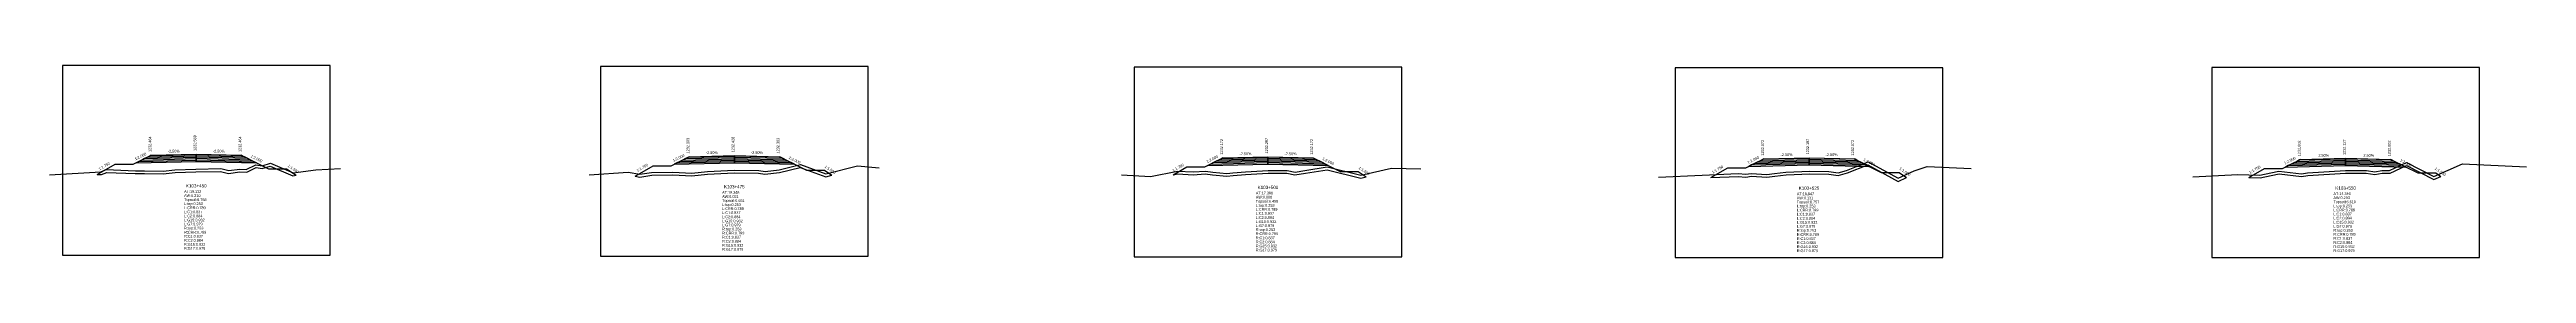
# Model space of a CAD drawing. Extents: x -7 to 78429, y 1189 to 1262.
# Drawn here: x 42942.4 to 43217.3, y 1221.1 to 1242.4 of the extents above; entities that cross this region are included whole.
import ezdxf
from ezdxf.enums import TextEntityAlignment as Align

# ---------------------------------------------------------------- set-up
doc = ezdxf.new("R2010")
doc.units = 0

msp = doc.modelspace()

# ---------------------------------------------------------------- linework, layer by layer
at = {"layer": 'A4_BORDER', "color": 7}
for points in [[(42943.877, 1221.402), (42973.577, 1221.402), (42973.577, 1242.402), (42943.877, 1242.402), (42943.877, 1221.402)], [(43003.591, 1221.301), (43033.291, 1221.301), (43033.291, 1242.301), (43003.591, 1242.301), (43003.591, 1221.301)], [(43062.815, 1221.228), (43092.515, 1221.228), (43092.515, 1242.228), (43062.815, 1242.228), (43062.815, 1221.228)], [(43122.859, 1221.146), (43152.559, 1221.146), (43152.559, 1242.146), (43122.859, 1242.146), (43122.859, 1221.146)], [(43182.409, 1221.161), (43212.109, 1221.161), (43212.109, 1242.161), (43182.409, 1242.161), (43182.409, 1221.161)]]:
    msp.add_lwpolyline(points, dxfattribs=at)
at = {"layer": 'CLEAR_GROUND', "color": 8}
for points in [[(42947.725, 1230.32), (42948.211, 1230.35), (42948.788, 1230.57), (42951.96, 1230.438), (42952.977, 1230.446), (42955.048, 1230.404), (42956.378, 1230.552), (42958.685, 1230.638), (42961.432, 1230.681), (42962.313, 1230.458), (42963.564, 1230.618), (42964.324, 1230.588), (42965.378, 1231.109), (42966.049, 1231.005), (42966.937, 1231.275), (42969.438, 1230.205), (42969.795, 1230.252)], [(43007.425, 1230.151), (43007.95, 1230.059), (43009.279, 1230.267), (43011.598, 1230.286), (43013.718, 1230.181), (43015.47, 1230.378), (43018.423, 1230.504), (43021.128, 1230.496), (43021.837, 1230.371), (43023.46, 1230.561), (43025.755, 1231.119), (43028.577, 1230.083), (43029.262, 1230.256)], [(43067.125, 1230.292), (43067.652, 1230.392), (43069.351, 1230.316), (43070.704, 1230.402), (43071.494, 1230.29), (43073.102, 1230.144), (43073.798, 1230.212), (43075.175, 1230.348), (43077.674, 1230.487), (43079.76, 1230.475), (43080.661, 1230.297), (43081.813, 1230.469), (43084.22, 1230.866), (43087.987, 1229.944), (43088.555, 1230.078)], [(43126.825, 1229.996), (43129.853, 1230.13), (43130.695, 1230.056), (43131.309, 1230.133), (43133.044, 1230.033), (43133.898, 1230.15), (43135.176, 1230.287), (43137.796, 1230.401), (43139.904, 1230.356), (43140.951, 1230.227), (43141.967, 1230.509), (43144.237, 1231.401), (43147.601, 1229.576), (43148.536, 1230.021)], [(43186.525, 1230.011), (43187.773, 1229.973), (43189.714, 1230.361), (43189.88, 1230.396), (43192.369, 1230.106), (43193.06, 1230.21), (43197.253, 1230.484), (43199.546, 1230.479), (43200.498, 1230.326), (43201.323, 1230.482), (43202.191, 1230.485), (43204.008, 1231.318), (43207.049, 1229.776), (43207.827, 1230.123)]]:
    msp.add_lwpolyline(points, dxfattribs=at)
at = {"layer": 'DESIGN_ROAD_TRIMMED', "color": 1}
for points in [[(42947.725, 1230.32), (42949.727, 1231.464), (42951.727, 1231.464), (42953.727, 1232.464), (42953.727, 1232.464), (42953.622, 1232.411), (42953.622, 1232.411), (42953.306, 1232.253), (42953.306, 1232.253), (42952.99, 1232.096), (42952.99, 1232.096), (42952.674, 1231.938), (42952.674, 1231.938), (42952.358, 1231.78), (42952.358, 1231.78), (42952.043, 1231.622), (42958.727, 1231.789), (42958.727, 1231.939), (42958.727, 1231.939), (42958.727, 1232.089), (42958.727, 1232.089), (42958.727, 1232.239), (42958.727, 1232.239), (42958.727, 1232.389), (42958.727, 1232.389), (42958.727, 1232.539), (42958.727, 1232.539), (42958.727, 1232.589), (42958.727, 1232.589), (42958.727, 1232.589), (42958.727, 1232.589), (42958.727, 1232.589), (42958.727, 1232.539), (42958.727, 1232.539), (42958.727, 1232.389), (42958.727, 1232.389), (42958.727, 1232.239), (42958.727, 1232.239), (42958.727, 1232.089), (42958.727, 1232.089), (42958.727, 1231.939), (42958.727, 1231.939), (42958.727, 1231.789), (42965.411, 1231.622), (42965.095, 1231.78), (42965.095, 1231.78), (42964.779, 1231.938), (42964.779, 1231.938), (42964.464, 1232.096), (42964.464, 1232.096), (42964.148, 1232.253), (42964.148, 1232.253), (42963.832, 1232.411), (42963.832, 1232.411), (42963.727, 1232.464), (42963.727, 1232.464), (42966.727, 1230.964), (42968.727, 1230.964), (42969.795, 1230.252)], [(43007.425, 1230.151), (43009.441, 1231.303), (43011.441, 1231.303), (43013.441, 1232.303), (43013.441, 1232.303), (43013.336, 1232.25), (43013.336, 1232.25), (43013.02, 1232.092), (43013.02, 1232.092), (43012.704, 1231.935), (43012.704, 1231.935), (43012.388, 1231.777), (43012.388, 1231.777), (43012.073, 1231.619), (43012.073, 1231.619), (43011.757, 1231.461), (43018.441, 1231.628), (43018.441, 1231.778), (43018.441, 1231.778), (43018.441, 1231.928), (43018.441, 1231.928), (43018.441, 1232.078), (43018.441, 1232.078), (43018.441, 1232.228), (43018.441, 1232.228), (43018.441, 1232.378), (43018.441, 1232.378), (43018.441, 1232.428), (43018.441, 1232.428), (43018.441, 1232.428), (43018.441, 1232.428), (43018.441, 1232.428), (43018.441, 1232.378), (43018.441, 1232.378), (43018.441, 1232.228), (43018.441, 1232.228), (43018.441, 1232.078), (43018.441, 1232.078), (43018.441, 1231.928), (43018.441, 1231.928), (43018.441, 1231.778), (43018.441, 1231.778), (43018.441, 1231.628), (43025.125, 1231.461), (43024.81, 1231.619), (43024.81, 1231.619), (43024.494, 1231.777), (43024.494, 1231.777), (43024.178, 1231.935), (43024.178, 1231.935), (43023.862, 1232.092), (43023.862, 1232.092), (43023.546, 1232.25), (43023.546, 1232.25), (43023.441, 1232.303), (43023.441, 1232.303), (43026.441, 1230.803), (43028.441, 1230.803), (43029.262, 1230.256)], [(43067.125, 1230.292), (43068.665, 1231.172), (43070.665, 1231.172), (43072.665, 1232.172), (43072.665, 1232.172), (43072.56, 1232.119), (43072.56, 1232.119), (43072.244, 1231.961), (43072.244, 1231.961), (43071.928, 1231.804), (43071.928, 1231.804), (43071.612, 1231.646), (43071.612, 1231.646), (43071.297, 1231.488), (43071.297, 1231.488), (43070.981, 1231.33), (43077.665, 1231.497), (43077.665, 1231.647), (43077.665, 1231.647), (43077.665, 1231.797), (43077.665, 1231.797), (43077.665, 1231.947), (43077.665, 1231.947), (43077.665, 1232.097), (43077.665, 1232.097), (43077.665, 1232.247), (43077.665, 1232.247), (43077.665, 1232.297), (43077.665, 1232.297), (43077.665, 1232.297), (43077.665, 1232.297), (43077.665, 1232.297), (43077.665, 1232.247), (43077.665, 1232.247), (43077.665, 1232.097), (43077.665, 1232.097), (43077.665, 1231.947), (43077.665, 1231.947), (43077.665, 1231.797), (43077.665, 1231.797), (43077.665, 1231.647), (43077.665, 1231.647), (43077.665, 1231.497), (43084.349, 1231.33), (43084.033, 1231.488), (43084.033, 1231.488), (43083.718, 1231.646), (43083.718, 1231.646), (43083.402, 1231.804), (43083.402, 1231.804), (43083.086, 1231.961), (43083.086, 1231.961), (43082.77, 1232.119), (43082.77, 1232.119), (43082.665, 1232.172), (43082.665, 1232.172), (43085.665, 1230.672), (43087.665, 1230.672), (43088.555, 1230.078)], [(43126.825, 1229.996), (43128.709, 1231.072), (43130.709, 1231.072), (43132.709, 1232.072), (43132.709, 1232.072), (43132.604, 1232.019), (43132.604, 1232.019), (43132.288, 1231.861), (43132.288, 1231.861), (43131.972, 1231.704), (43131.972, 1231.704), (43131.656, 1231.546), (43131.656, 1231.546), (43131.34, 1231.388), (43131.34, 1231.388), (43131.025, 1231.23), (43137.709, 1231.397), (43137.709, 1231.547), (43137.709, 1231.547), (43137.709, 1231.697), (43137.709, 1231.697), (43137.709, 1231.847), (43137.709, 1231.847), (43137.709, 1231.997), (43137.709, 1231.997), (43137.709, 1232.147), (43137.709, 1232.147), (43137.709, 1232.197), (43137.709, 1232.197), (43137.709, 1232.197), (43137.709, 1232.197), (43137.709, 1232.197), (43137.709, 1232.147), (43137.709, 1232.147), (43137.709, 1231.997), (43137.709, 1231.997), (43137.709, 1231.847), (43137.709, 1231.847), (43137.709, 1231.697), (43137.709, 1231.697), (43137.709, 1231.547), (43137.709, 1231.547), (43137.709, 1231.397), (43144.393, 1231.23), (43144.077, 1231.388), (43144.077, 1231.388), (43143.761, 1231.546), (43143.761, 1231.546), (43143.446, 1231.704), (43143.446, 1231.704), (43143.13, 1231.861), (43143.13, 1231.861), (43142.814, 1232.019), (43142.814, 1232.019), (43142.709, 1232.072), (43142.709, 1232.072), (43145.709, 1230.572), (43147.709, 1230.572), (43148.536, 1230.021)], [(43186.525, 1230.011), (43188.259, 1231.002), (43190.259, 1231.002), (43192.259, 1232.002), (43192.259, 1232.002), (43192.154, 1231.949), (43192.154, 1231.949), (43191.838, 1231.791), (43191.838, 1231.791), (43191.522, 1231.634), (43191.522, 1231.634), (43191.206, 1231.476), (43191.206, 1231.476), (43190.89, 1231.318), (43190.89, 1231.318), (43190.575, 1231.16), (43197.259, 1231.327), (43197.259, 1231.477), (43197.259, 1231.477), (43197.259, 1231.627), (43197.259, 1231.627), (43197.259, 1231.777), (43197.259, 1231.777), (43197.259, 1231.927), (43197.259, 1231.927), (43197.259, 1232.077), (43197.259, 1232.077), (43197.259, 1232.127), (43197.259, 1232.127), (43197.259, 1232.127), (43197.259, 1232.127), (43197.259, 1232.127), (43197.259, 1232.077), (43197.259, 1232.077), (43197.259, 1231.927), (43197.259, 1231.927), (43197.259, 1231.777), (43197.259, 1231.777), (43197.259, 1231.627), (43197.259, 1231.627), (43197.259, 1231.477), (43197.259, 1231.477), (43197.259, 1231.327), (43203.943, 1231.16), (43203.627, 1231.318), (43203.627, 1231.318), (43203.311, 1231.476), (43203.311, 1231.476), (43202.996, 1231.634), (43202.996, 1231.634), (43202.68, 1231.791), (43202.68, 1231.791), (43202.364, 1231.949), (43202.364, 1231.949), (43202.259, 1232.002), (43202.259, 1232.002), (43205.259, 1230.502), (43207.259, 1230.502), (43207.827, 1230.123)]]:
    msp.add_lwpolyline(points, dxfattribs=at)
at = {"layer": 'FINISHED_ROAD', "color": 2}
for points in [[(42949.727, 1231.464), (42951.727, 1231.464), (42953.727, 1232.464), (42953.727, 1232.464), (42958.727, 1232.589), (42963.727, 1232.464), (42963.727, 1232.464), (42966.727, 1230.964), (42968.727, 1230.964)], [(43009.441, 1231.303), (43011.441, 1231.303), (43013.441, 1232.303), (43013.441, 1232.303), (43018.441, 1232.428), (43023.441, 1232.303), (43023.441, 1232.303), (43026.441, 1230.803), (43028.441, 1230.803)], [(43068.665, 1231.172), (43070.665, 1231.172), (43072.665, 1232.172), (43072.665, 1232.172), (43077.665, 1232.297), (43082.665, 1232.172), (43082.665, 1232.172), (43085.665, 1230.672), (43087.665, 1230.672)], [(43128.709, 1231.072), (43130.709, 1231.072), (43132.709, 1232.072), (43132.709, 1232.072), (43137.709, 1232.197), (43142.709, 1232.072), (43142.709, 1232.072), (43145.709, 1230.572), (43147.709, 1230.572)], [(43188.259, 1231.002), (43190.259, 1231.002), (43192.259, 1232.002), (43192.259, 1232.002), (43197.259, 1232.127), (43202.259, 1232.002), (43202.259, 1232.002), (43205.259, 1230.502), (43207.259, 1230.502)]]:
    msp.add_lwpolyline(points, dxfattribs=at)
at = {"layer": 'LAYER_0', "color": 4}
for points in [[(42953.727, 1232.464), (42953.622, 1232.411), (42958.727, 1232.539), (42958.727, 1232.589)], [(43013.441, 1232.303), (43013.336, 1232.25), (43018.441, 1232.378), (43018.441, 1232.428)], [(43072.665, 1232.172), (43072.56, 1232.119), (43077.665, 1232.247), (43077.665, 1232.297)], [(43132.709, 1232.072), (43132.604, 1232.019), (43137.709, 1232.147), (43137.709, 1232.197)], [(43192.259, 1232.002), (43192.154, 1231.949), (43197.259, 1232.077), (43197.259, 1232.127)]]:
    msp.add_lwpolyline(points, dxfattribs=at)
at = {"layer": 'LAYER_1', "color": 4}
for points in [[(42953.622, 1232.411), (42953.306, 1232.253), (42958.727, 1232.389), (42958.727, 1232.539)], [(43013.336, 1232.25), (43013.02, 1232.092), (43018.441, 1232.228), (43018.441, 1232.378)], [(43072.56, 1232.119), (43072.244, 1231.961), (43077.665, 1232.097), (43077.665, 1232.247)], [(43132.604, 1232.019), (43132.288, 1231.861), (43137.709, 1231.997), (43137.709, 1232.147)], [(43192.154, 1231.949), (43191.838, 1231.791), (43197.259, 1231.927), (43197.259, 1232.077)]]:
    msp.add_lwpolyline(points, dxfattribs=at)
at = {"layer": 'LAYER_10', "color": 6}
for points in [[(42964.779, 1231.938), (42965.095, 1231.78), (42958.727, 1231.939), (42958.727, 1232.089)], [(43024.494, 1231.777), (43024.81, 1231.619), (43018.441, 1231.778), (43018.441, 1231.928)], [(43083.718, 1231.646), (43084.033, 1231.488), (43077.665, 1231.647), (43077.665, 1231.797)], [(43143.761, 1231.546), (43144.077, 1231.388), (43137.709, 1231.547), (43137.709, 1231.697)], [(43203.311, 1231.476), (43203.627, 1231.318), (43197.259, 1231.477), (43197.259, 1231.627)]]:
    msp.add_lwpolyline(points, dxfattribs=at)
at = {"layer": 'LAYER_11', "color": 6}
for points in [[(42965.095, 1231.78), (42965.411, 1231.622), (42958.727, 1231.789), (42958.727, 1231.939)], [(43024.81, 1231.619), (43025.125, 1231.461), (43018.441, 1231.628), (43018.441, 1231.778)], [(43084.033, 1231.488), (43084.349, 1231.33), (43077.665, 1231.497), (43077.665, 1231.647)], [(43144.077, 1231.388), (43144.393, 1231.23), (43137.709, 1231.397), (43137.709, 1231.547)], [(43203.627, 1231.318), (43203.943, 1231.16), (43197.259, 1231.327), (43197.259, 1231.477)]]:
    msp.add_lwpolyline(points, dxfattribs=at)
at = {"layer": 'LAYER_2', "color": 4}
for points in [[(42953.306, 1232.253), (42952.99, 1232.096), (42958.727, 1232.239), (42958.727, 1232.389)], [(43013.02, 1232.092), (43012.704, 1231.935), (43018.441, 1232.078), (43018.441, 1232.228)], [(43072.244, 1231.961), (43071.928, 1231.804), (43077.665, 1231.947), (43077.665, 1232.097)], [(43132.288, 1231.861), (43131.972, 1231.704), (43137.709, 1231.847), (43137.709, 1231.997)], [(43191.838, 1231.791), (43191.522, 1231.634), (43197.259, 1231.777), (43197.259, 1231.927)]]:
    msp.add_lwpolyline(points, dxfattribs=at)
at = {"layer": 'LAYER_3', "color": 4}
for points in [[(42952.99, 1232.096), (42952.674, 1231.938), (42958.727, 1232.089), (42958.727, 1232.239)], [(43012.704, 1231.935), (43012.388, 1231.777), (43018.441, 1231.928), (43018.441, 1232.078)], [(43071.928, 1231.804), (43071.612, 1231.646), (43077.665, 1231.797), (43077.665, 1231.947)], [(43131.972, 1231.704), (43131.656, 1231.546), (43137.709, 1231.697), (43137.709, 1231.847)], [(43191.522, 1231.634), (43191.206, 1231.476), (43197.259, 1231.627), (43197.259, 1231.777)]]:
    msp.add_lwpolyline(points, dxfattribs=at)
at = {"layer": 'LAYER_4', "color": 4}
for points in [[(42952.674, 1231.938), (42952.358, 1231.78), (42958.727, 1231.939), (42958.727, 1232.089)], [(43012.388, 1231.777), (43012.073, 1231.619), (43018.441, 1231.778), (43018.441, 1231.928)], [(43071.612, 1231.646), (43071.297, 1231.488), (43077.665, 1231.647), (43077.665, 1231.797)], [(43131.656, 1231.546), (43131.34, 1231.388), (43137.709, 1231.547), (43137.709, 1231.697)], [(43191.206, 1231.476), (43190.89, 1231.318), (43197.259, 1231.477), (43197.259, 1231.627)]]:
    msp.add_lwpolyline(points, dxfattribs=at)
at = {"layer": 'LAYER_5', "color": 4}
for points in [[(42952.358, 1231.78), (42952.043, 1231.622), (42958.727, 1231.789), (42958.727, 1231.939)], [(43012.073, 1231.619), (43011.757, 1231.461), (43018.441, 1231.628), (43018.441, 1231.778)], [(43071.297, 1231.488), (43070.981, 1231.33), (43077.665, 1231.497), (43077.665, 1231.647)], [(43131.34, 1231.388), (43131.025, 1231.23), (43137.709, 1231.397), (43137.709, 1231.547)], [(43190.89, 1231.318), (43190.575, 1231.16), (43197.259, 1231.327), (43197.259, 1231.477)]]:
    msp.add_lwpolyline(points, dxfattribs=at)
at = {"layer": 'LAYER_6', "color": 6}
for points in [[(42963.727, 1232.464), (42963.832, 1232.411), (42958.727, 1232.539), (42958.727, 1232.589)], [(43023.441, 1232.303), (43023.546, 1232.25), (43018.441, 1232.378), (43018.441, 1232.428)], [(43082.665, 1232.172), (43082.77, 1232.119), (43077.665, 1232.247), (43077.665, 1232.297)], [(43142.709, 1232.072), (43142.814, 1232.019), (43137.709, 1232.147), (43137.709, 1232.197)], [(43202.259, 1232.002), (43202.364, 1231.949), (43197.259, 1232.077), (43197.259, 1232.127)]]:
    msp.add_lwpolyline(points, dxfattribs=at)
at = {"layer": 'LAYER_7', "color": 6}
for points in [[(42963.832, 1232.411), (42964.148, 1232.253), (42958.727, 1232.389), (42958.727, 1232.539)], [(43023.546, 1232.25), (43023.862, 1232.092), (43018.441, 1232.228), (43018.441, 1232.378)], [(43082.77, 1232.119), (43083.086, 1231.961), (43077.665, 1232.097), (43077.665, 1232.247)], [(43142.814, 1232.019), (43143.13, 1231.861), (43137.709, 1231.997), (43137.709, 1232.147)], [(43202.364, 1231.949), (43202.68, 1231.791), (43197.259, 1231.927), (43197.259, 1232.077)]]:
    msp.add_lwpolyline(points, dxfattribs=at)
at = {"layer": 'LAYER_8', "color": 6}
for points in [[(42964.148, 1232.253), (42964.464, 1232.096), (42958.727, 1232.239), (42958.727, 1232.389)], [(43023.862, 1232.092), (43024.178, 1231.935), (43018.441, 1232.078), (43018.441, 1232.228)], [(43083.086, 1231.961), (43083.402, 1231.804), (43077.665, 1231.947), (43077.665, 1232.097)], [(43143.13, 1231.861), (43143.446, 1231.704), (43137.709, 1231.847), (43137.709, 1231.997)], [(43202.68, 1231.791), (43202.996, 1231.634), (43197.259, 1231.777), (43197.259, 1231.927)]]:
    msp.add_lwpolyline(points, dxfattribs=at)
at = {"layer": 'LAYER_9', "color": 6}
for points in [[(42964.464, 1232.096), (42964.779, 1231.938), (42958.727, 1232.089), (42958.727, 1232.239)], [(43024.178, 1231.935), (43024.494, 1231.777), (43018.441, 1231.928), (43018.441, 1232.078)], [(43083.402, 1231.804), (43083.718, 1231.646), (43077.665, 1231.797), (43077.665, 1231.947)], [(43143.446, 1231.704), (43143.761, 1231.546), (43137.709, 1231.697), (43137.709, 1231.847)], [(43202.996, 1231.634), (43203.311, 1231.476), (43197.259, 1231.627), (43197.259, 1231.777)]]:
    msp.add_lwpolyline(points, dxfattribs=at)
at = {"layer": 'NATURAL_GROUND', "color": 3}
for points in [[(42942.442, 1230.299), (42948.147, 1230.647), (42948.739, 1230.872), (42951.965, 1230.738), (42952.979, 1230.746), (42955.035, 1230.704), (42956.356, 1230.851), (42958.677, 1230.938), (42961.467, 1230.982), (42962.332, 1230.763), (42963.551, 1230.919), (42964.26, 1230.891), (42965.33, 1231.419), (42966.027, 1231.312), (42966.954, 1231.594), (42969.481, 1230.513), (42971.977, 1230.839), (42974.747, 1230.992)], [(43121.013, 1230.034), (43125.856, 1230.253), (43129.86, 1230.43), (43130.69, 1230.358), (43131.299, 1230.434), (43133.032, 1230.334), (43133.862, 1230.447), (43135.154, 1230.587), (43137.793, 1230.701), (43139.926, 1230.656), (43140.929, 1230.532), (43141.872, 1230.794), (43144.258, 1231.731), (43147.61, 1229.913), (43149.365, 1230.747), (43150.804, 1231.22), (43155.7, 1230.999)], [(43180.296, 1230.093), (43185.307, 1230.349), (43187.748, 1230.274), (43189.654, 1230.655), (43189.866, 1230.699), (43192.364, 1230.409), (43193.028, 1230.508), (43197.244, 1230.784), (43199.57, 1230.779), (43200.494, 1230.63), (43201.295, 1230.782), (43202.125, 1230.785), (43204.015, 1231.651), (43207.057, 1230.108), (43210.221, 1231.521), (43217.331, 1231.202)], [(43002.343, 1230.317), (43006.664, 1230.589), (43007.953, 1230.363), (43009.254, 1230.567), (43011.604, 1230.586), (43013.709, 1230.482), (43015.447, 1230.677), (43018.417, 1230.804), (43021.155, 1230.796), (43021.846, 1230.674), (43023.407, 1230.857), (43025.773, 1231.432), (43028.593, 1230.397), (43032.128, 1231.287), (43034.508, 1231.072)], [(43061.4, 1230.297), (43064.609, 1230.12), (43067.631, 1230.693), (43069.348, 1230.616), (43070.716, 1230.703), (43071.529, 1230.589), (43073.101, 1230.445), (43073.769, 1230.51), (43075.152, 1230.648), (43077.667, 1230.787), (43079.79, 1230.775), (43080.668, 1230.602), (43081.767, 1230.766), (43084.232, 1231.172), (43087.988, 1230.253), (43091.366, 1231.05), (43094.641, 1230.965)]]:
    msp.add_lwpolyline(points, dxfattribs=at)
at = {"layer": 'STRUCTURE_LEFT', "color": 4}
for points in [[(42953.727, 1232.464), (42953.622, 1232.411), (42953.622, 1232.411), (42953.306, 1232.253), (42953.306, 1232.253), (42952.99, 1232.096), (42952.99, 1232.096), (42952.674, 1231.938), (42952.674, 1231.938), (42952.358, 1231.78), (42952.358, 1231.78), (42952.043, 1231.622), (42958.727, 1231.789), (42958.727, 1231.939), (42958.727, 1231.939), (42958.727, 1232.089), (42958.727, 1232.089), (42958.727, 1232.239), (42958.727, 1232.239), (42958.727, 1232.389), (42958.727, 1232.389), (42958.727, 1232.539), (42958.727, 1232.539), (42958.727, 1232.589), (42958.727, 1232.589)], [(43013.441, 1232.303), (43013.336, 1232.25), (43013.336, 1232.25), (43013.02, 1232.092), (43013.02, 1232.092), (43012.704, 1231.935), (43012.704, 1231.935), (43012.388, 1231.777), (43012.388, 1231.777), (43012.073, 1231.619), (43012.073, 1231.619), (43011.757, 1231.461), (43018.441, 1231.628), (43018.441, 1231.778), (43018.441, 1231.778), (43018.441, 1231.928), (43018.441, 1231.928), (43018.441, 1232.078), (43018.441, 1232.078), (43018.441, 1232.228), (43018.441, 1232.228), (43018.441, 1232.378), (43018.441, 1232.378), (43018.441, 1232.428), (43018.441, 1232.428)], [(43072.665, 1232.172), (43072.56, 1232.119), (43072.56, 1232.119), (43072.244, 1231.961), (43072.244, 1231.961), (43071.928, 1231.804), (43071.928, 1231.804), (43071.612, 1231.646), (43071.612, 1231.646), (43071.297, 1231.488), (43071.297, 1231.488), (43070.981, 1231.33), (43077.665, 1231.497), (43077.665, 1231.647), (43077.665, 1231.647), (43077.665, 1231.797), (43077.665, 1231.797), (43077.665, 1231.947), (43077.665, 1231.947), (43077.665, 1232.097), (43077.665, 1232.097), (43077.665, 1232.247), (43077.665, 1232.247), (43077.665, 1232.297), (43077.665, 1232.297)], [(43132.709, 1232.072), (43132.604, 1232.019), (43132.604, 1232.019), (43132.288, 1231.861), (43132.288, 1231.861), (43131.972, 1231.704), (43131.972, 1231.704), (43131.656, 1231.546), (43131.656, 1231.546), (43131.34, 1231.388), (43131.34, 1231.388), (43131.025, 1231.23), (43137.709, 1231.397), (43137.709, 1231.547), (43137.709, 1231.547), (43137.709, 1231.697), (43137.709, 1231.697), (43137.709, 1231.847), (43137.709, 1231.847), (43137.709, 1231.997), (43137.709, 1231.997), (43137.709, 1232.147), (43137.709, 1232.147), (43137.709, 1232.197), (43137.709, 1232.197)], [(43192.259, 1232.002), (43192.154, 1231.949), (43192.154, 1231.949), (43191.838, 1231.791), (43191.838, 1231.791), (43191.522, 1231.634), (43191.522, 1231.634), (43191.206, 1231.476), (43191.206, 1231.476), (43190.89, 1231.318), (43190.89, 1231.318), (43190.575, 1231.16), (43197.259, 1231.327), (43197.259, 1231.477), (43197.259, 1231.477), (43197.259, 1231.627), (43197.259, 1231.627), (43197.259, 1231.777), (43197.259, 1231.777), (43197.259, 1231.927), (43197.259, 1231.927), (43197.259, 1232.077), (43197.259, 1232.077), (43197.259, 1232.127), (43197.259, 1232.127)]]:
    msp.add_lwpolyline(points, dxfattribs=at)
at = {"layer": 'STRUCTURE_RIGHT', "color": 6}
for points in [[(42958.727, 1232.589), (42958.727, 1232.589), (42958.727, 1232.539), (42958.727, 1232.539), (42958.727, 1232.389), (42958.727, 1232.389), (42958.727, 1232.239), (42958.727, 1232.239), (42958.727, 1232.089), (42958.727, 1232.089), (42958.727, 1231.939), (42958.727, 1231.939), (42958.727, 1231.789), (42965.411, 1231.622), (42965.095, 1231.78), (42965.095, 1231.78), (42964.779, 1231.938), (42964.779, 1231.938), (42964.464, 1232.096), (42964.464, 1232.096), (42964.148, 1232.253), (42964.148, 1232.253), (42963.832, 1232.411), (42963.832, 1232.411), (42963.727, 1232.464)], [(43018.441, 1232.428), (43018.441, 1232.428), (43018.441, 1232.378), (43018.441, 1232.378), (43018.441, 1232.228), (43018.441, 1232.228), (43018.441, 1232.078), (43018.441, 1232.078), (43018.441, 1231.928), (43018.441, 1231.928), (43018.441, 1231.778), (43018.441, 1231.778), (43018.441, 1231.628), (43025.125, 1231.461), (43024.81, 1231.619), (43024.81, 1231.619), (43024.494, 1231.777), (43024.494, 1231.777), (43024.178, 1231.935), (43024.178, 1231.935), (43023.862, 1232.092), (43023.862, 1232.092), (43023.546, 1232.25), (43023.546, 1232.25), (43023.441, 1232.303)], [(43077.665, 1232.297), (43077.665, 1232.297), (43077.665, 1232.247), (43077.665, 1232.247), (43077.665, 1232.097), (43077.665, 1232.097), (43077.665, 1231.947), (43077.665, 1231.947), (43077.665, 1231.797), (43077.665, 1231.797), (43077.665, 1231.647), (43077.665, 1231.647), (43077.665, 1231.497), (43084.349, 1231.33), (43084.033, 1231.488), (43084.033, 1231.488), (43083.718, 1231.646), (43083.718, 1231.646), (43083.402, 1231.804), (43083.402, 1231.804), (43083.086, 1231.961), (43083.086, 1231.961), (43082.77, 1232.119), (43082.77, 1232.119), (43082.665, 1232.172)], [(43137.709, 1232.197), (43137.709, 1232.197), (43137.709, 1232.147), (43137.709, 1232.147), (43137.709, 1231.997), (43137.709, 1231.997), (43137.709, 1231.847), (43137.709, 1231.847), (43137.709, 1231.697), (43137.709, 1231.697), (43137.709, 1231.547), (43137.709, 1231.547), (43137.709, 1231.397), (43144.393, 1231.23), (43144.077, 1231.388), (43144.077, 1231.388), (43143.761, 1231.546), (43143.761, 1231.546), (43143.446, 1231.704), (43143.446, 1231.704), (43143.13, 1231.861), (43143.13, 1231.861), (43142.814, 1232.019), (43142.814, 1232.019), (43142.709, 1232.072)], [(43197.259, 1232.127), (43197.259, 1232.127), (43197.259, 1232.077), (43197.259, 1232.077), (43197.259, 1231.927), (43197.259, 1231.927), (43197.259, 1231.777), (43197.259, 1231.777), (43197.259, 1231.627), (43197.259, 1231.627), (43197.259, 1231.477), (43197.259, 1231.477), (43197.259, 1231.327), (43203.943, 1231.16), (43203.627, 1231.318), (43203.627, 1231.318), (43203.311, 1231.476), (43203.311, 1231.476), (43202.996, 1231.634), (43202.996, 1231.634), (43202.68, 1231.791), (43202.68, 1231.791), (43202.364, 1231.949), (43202.364, 1231.949), (43202.259, 1232.002)]]:
    msp.add_lwpolyline(points, dxfattribs=at)

# ---------------------------------------------------------------- texts
at = {"layer": 'INFO_TEXT'}
for s, p in [('AT:19.132', (42957.377, 1228.302)), ('AW:0.210', (42957.377, 1227.852)), ('Topsoil:6.768', (42957.377, 1227.402)), ('L:top:0.253', (42957.377, 1226.952)), ('L:CRR:0.789', (42957.377, 1226.502)), ('L:C1:0.837', (42957.377, 1226.052)), ('AT:19.348', (43017.091, 1228.201)), ('AW:0.021', (43017.091, 1227.751)), ('Topsoil:6.651', (43017.091, 1227.301)), ('L:top:0.253', (43017.091, 1226.851)), ('L:CRR:0.789', (43017.091, 1226.401)), ('L:C1:0.837', (43017.091, 1225.951)), ('AT:17.380', (43076.315, 1228.128)), ('AW:0.000', (43076.315, 1227.678)), ('Topsoil:6.498', (43076.315, 1227.228)), ('L:top:0.253', (43076.315, 1226.778)), ('L:CRR:0.789', (43076.315, 1226.328)), ('L:C1:0.837', (43076.315, 1225.878)), ('AT:16.947', (43136.359, 1228.046)), ('AW:0.131', (43136.359, 1227.596)), ('Topsoil:6.757', (43136.359, 1227.146)), ('L:top:0.253', (43136.359, 1226.696)), ('L:CRR:0.789', (43136.359, 1226.246)), ('L:C1:0.837', (43136.359, 1225.796)), ('AT:14.346', (43195.909, 1228.061)), ('AW:0.293', (43195.909, 1227.611)), ('Topsoil:6.610', (43195.909, 1227.161)), ('L:top:0.253', (43195.909, 1226.711)), ('L:CRR:0.789', (43195.909, 1226.261)), ('L:C1:0.837', (43195.909, 1225.811)), ('L:C2:0.884', (42957.377, 1225.602)), ('L:G15:0.932', (42957.377, 1225.152)), ('L:G7:0.979', (42957.377, 1224.702)), ('R:top:0.253', (42957.377, 1224.252)), ('R:CRR:0.789', (42957.377, 1223.802)), ('R:C1:0.837', (42957.377, 1223.352)), ('L:C2:0.884', (43017.091, 1225.501)), ('L:G15:0.932', (43017.091, 1225.051)), ('L:G7:0.979', (43017.091, 1224.601)), ('R:top:0.253', (43017.091, 1224.151)), ('R:CRR:0.789', (43017.091, 1223.701)), ('R:C1:0.837', (43017.091, 1223.251)), ('L:C2:0.884', (43076.315, 1225.428)), ('L:G15:0.932', (43076.315, 1224.978)), ('L:G7:0.979', (43076.315, 1224.528)), ('R:top:0.253', (43076.315, 1224.078)), ('R:CRR:0.789', (43076.315, 1223.628)), ('R:C1:0.837', (43076.315, 1223.178)), ('L:C2:0.884', (43136.359, 1225.346)), ('L:G15:0.932', (43136.359, 1224.896)), ('L:G7:0.979', (43136.359, 1224.446)), ('R:top:0.253', (43136.359, 1223.996)), ('R:CRR:0.789', (43136.359, 1223.546)), ('R:C1:0.837', (43136.359, 1223.096)), ('L:C2:0.884', (43195.909, 1225.361)), ('L:G15:0.932', (43195.909, 1224.911)), ('L:G7:0.979', (43195.909, 1224.461)), ('R:top:0.253', (43195.909, 1224.011)), ('R:CRR:0.789', (43195.909, 1223.561)), ('R:C1:0.837', (43195.909, 1223.111)), ('R:C2:0.884', (42957.377, 1222.902)), ('R:G15:0.932', (42957.377, 1222.452)), ('R:G17:0.979', (42957.377, 1222.002)), ('R:C2:0.884', (43017.091, 1222.801)), ('R:G15:0.932', (43017.091, 1222.351)), ('R:G17:0.979', (43017.091, 1221.901)), ('R:C2:0.884', (43076.315, 1222.728)), ('R:G15:0.932', (43076.315, 1222.278)), ('R:G17:0.979', (43076.315, 1221.828)), ('R:C2:0.884', (43136.359, 1222.646)), ('R:G15:0.932', (43136.359, 1222.196)), ('R:G17:0.979', (43136.359, 1221.746)), ('R:C2:0.884', (43195.909, 1222.661)), ('R:G15:0.932', (43195.909, 1222.211)), ('R:G17:0.979', (43195.909, 1221.761))]:
    msp.add_text(s, height=0.3, dxfattribs=at).set_placement(p)
at = {"layer": 'LEFT_TEXT_H'}
for s, p in [('1232.464', (42953.727, 1232.824)), ('1232.303', (43013.441, 1232.663)), ('1232.172', (43072.665, 1232.532)), ('1232.072', (43132.709, 1232.432)), ('1232.002', (43192.259, 1232.362))]:
    msp.add_text(s, height=0.3, rotation=90, dxfattribs=at).set_placement(p)
at = {"layer": 'POINT_TEXT_H'}
for s, p in [('1232.589', (42958.727, 1232.949)), ('1232.428', (43018.441, 1232.788)), ('1232.297', (43077.665, 1232.657)), ('1232.197', (43137.709, 1232.557)), ('1232.127', (43197.259, 1232.487))]:
    msp.add_text(s, height=0.3, rotation=90, dxfattribs=at).set_placement(p)
at = {"layer": 'RIGHT_TEXT_H'}
for s, p in [('1232.464', (42963.727, 1232.824)), ('1232.303', (43023.441, 1232.663)), ('1232.172', (43082.665, 1232.532)), ('1232.072', (43142.709, 1232.432)), ('1232.002', (43202.259, 1232.362))]:
    msp.add_text(s, height=0.3, rotation=90, dxfattribs=at).set_placement(p)
at = {"layer": 'SLOPE_left'}
for s, rotation, p in [('1:1.750', 29.745, (42948.637, 1231.048)), ('1:2.000', 26.565, (42952.646, 1232.125)), ('1:1.750', 29.745, (43008.344, 1230.883)), ('1:2.000', 26.565, (43012.361, 1231.964)), ('1:1.750', 29.745, (43067.806, 1230.888)), ('1:2.000', 26.565, (43071.584, 1231.833)), ('1:2.000', 26.565, (43131.628, 1231.733)), ('1:2.000', 26.565, (43191.178, 1231.663)), ('1:1.750', 29.745, (43127.678, 1230.69)), ('1:1.750', 29.745, (43187.303, 1230.663))]:
    msp.add_text(s, height=0.3, rotation=rotation, dxfattribs=at).set_placement(p, align=Align.BOTTOM_CENTER)
at = {"layer": 'SLOPE_right'}
for s, rotation, p in [('1:2.000', -26.565, (42965.307, 1231.875)), ('1:2.000', -26.565, (43025.022, 1231.714)), ('1:2.000', -26.565, (43084.245, 1231.583)), ('1:2.000', -26.565, (43144.289, 1231.483)), ('1:2.000', -26.565, (43203.839, 1231.413)), ('1:1.500', -33.69, (42969.361, 1230.758)), ('1:1.500', -33.69, (43028.951, 1230.679)), ('1:1.500', -33.69, (43088.21, 1230.525)), ('1:1.500', -33.69, (43148.222, 1230.446)), ('1:1.500', -33.69, (43207.643, 1230.462))]:
    msp.add_text(s, height=0.3, rotation=rotation, dxfattribs=at).set_placement(p, align=Align.BOTTOM_CENTER)
at = {"layer": 'SLOPE_TEXT'}
for p in [(42956.227, 1232.766), (42961.227, 1232.766), (43015.941, 1232.606), (43020.941, 1232.606), (43075.165, 1232.475), (43080.165, 1232.475), (43135.209, 1232.374), (43140.209, 1232.374), (43194.759, 1232.304), (43199.759, 1232.304)]:
    msp.add_text('-2.50%', height=0.3, dxfattribs=at).set_placement(p, align=Align.CENTER)
at = {"layer": 'STATION_TITLE'}
for s, p in [('K103+450', (42958.727, 1228.902)), ('K103+475', (43018.441, 1228.801)), ('K103+500', (43077.665, 1228.728)), ('K103+525', (43137.709, 1228.646)), ('K103+550', (43197.259, 1228.661))]:
    msp.add_text(s, height=0.36, dxfattribs=at).set_placement(p, align=Align.CENTER)

doc.saveas('drawing.dxf')
